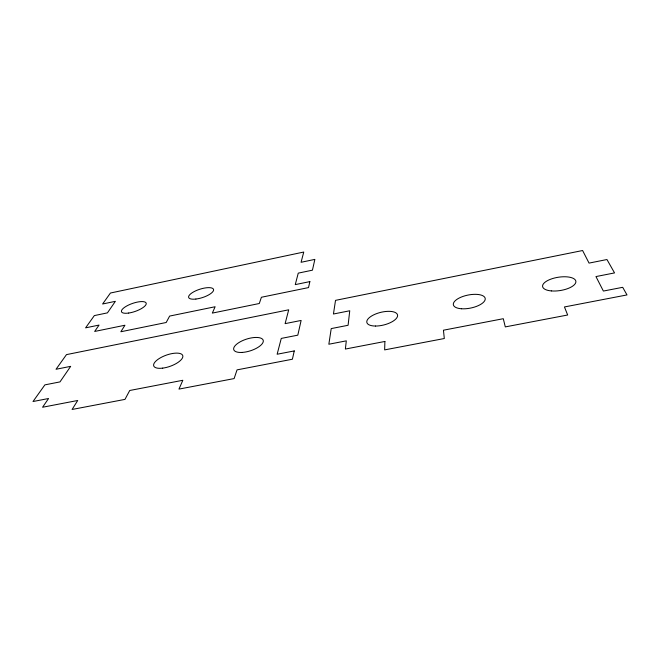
<?xml version="1.0" encoding="UTF-8"?>
<svg xmlns="http://www.w3.org/2000/svg" width="660" height="660" viewBox="0 0 660 660"><rect width="100%" height="100%" fill="white"/><g stroke="black" fill="none" stroke-linecap="round" stroke-linejoin="round"><path stroke-width="0.99" d="M384.895 341.459L384.648 349.891L444.304 338.522L443.446 330.206L503.283 318.706L505.296 326.898L567.666 315.001L564.448 306.95L627 294.929L622.693 287.314L603.38 291.06L595.955 276.573L614.542 272.918L606.961 259.528L589.05 263.101L582.607 250.528L335.519 300.358L333.448 314.012L349.75 310.761L348.092 325.281L331.221 328.597L328.845 344.231L346.31 340.849L345.37 349.049L384.895 341.459M294.261 350.922L292.397 359.23L237.039 369.872L234.118 378.584L178.967 389.095L182.828 380.284L129.739 390.489L124.963 399.391L72.08 409.472L77.723 400.488L42.57 407.245L48.568 398.508L33 401.527L44.888 384.871L59.986 381.901L70.678 366.349L56.026 369.27L66.478 354.618L288.709 309.804L285.112 323.639L301.125 320.447L297.808 335.164L281.259 338.415L277.142 354.238L294.261 350.922M309.862 281.605L308.517 287.587L261.401 297.256L259.298 303.509L212.33 313.096L215.111 306.743L169.636 316.074L166.188 322.501L120.854 331.749L124.946 325.24L94.66 331.452L99.049 325.075L85.585 327.855L94.339 315.596L107.44 312.865L115.376 301.323L102.605 304.004L110.443 293.024L303.748 252.046L301.075 262.292L314.861 259.388L312.436 270.179L298.254 273.133L295.267 284.617L309.862 281.605M551.339 290.92A16.838 6.716 -9 0 0 575.891 281.498A16.838 6.716 -9 0 0 550.481 279.279A16.838 6.716 -9 0 0 551.339 290.92M375.441 326.04A15.807 6.493 -13.9 0 0 397.567 315.084A15.807 6.493 -13.9 0 0 373.543 314.935A15.807 6.493 -13.9 0 0 375.441 326.04M242.047 352.432A15.452 6.154 -17.7 0 0 263.274 340.576A15.452 6.154 -17.7 0 0 240.108 341.872A15.452 6.154 -17.7 0 0 242.047 352.432M128.692 313.046A13.06 4.207 -19.2 0 0 146.19 303.188A13.06 4.207 -19.2 0 0 126.629 306.042A13.06 4.207 -19.2 0 0 128.692 313.046M461.505 308.764A16.236 6.633 -11.4 0 0 485.24 298.815A16.236 6.633 -11.4 0 0 461.076 297.157A16.236 6.633 -11.4 0 0 461.505 308.764M162.682 368.132A15.394 5.899 -19.7 0 0 182.737 355.55A15.394 5.899 -19.7 0 0 159.291 358.487A15.394 5.899 -19.7 0 0 162.682 368.132M195.888 299.054A13.084 4.372 -17.9 0 0 213.559 289.451A13.084 4.372 -17.9 0 0 193.834 291.761A13.084 4.372 -17.9 0 0 195.888 299.054"/></g></svg>
